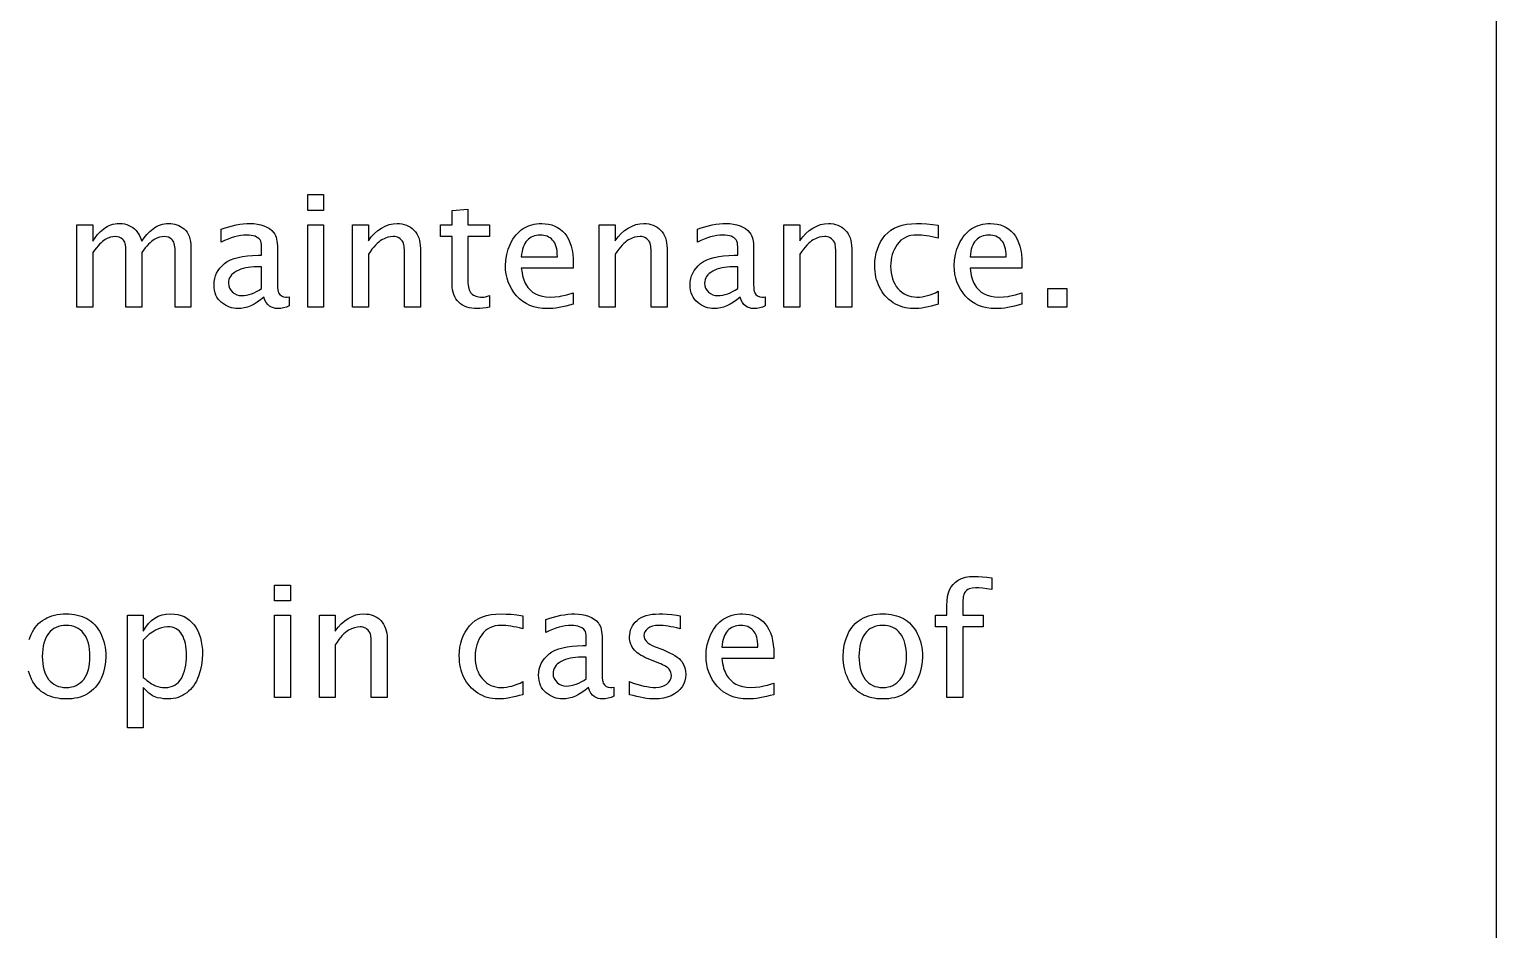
# Model space of a CAD drawing. Header units: inches. Extents: x 0 to 12, y -0.6 to 8.
# Drawn here: x 8.74 to 12, y 2 to 4 of the extents above; entities that cross this region are included whole.
import ezdxf

# ---------------------------------------------------------------- set-up
doc = ezdxf.new("R2010")
doc.units = ezdxf.units.IN
doc.header["$MEASUREMENT"] = 0

msp = doc.modelspace()

# ---------------------------------------------------------------- linework, layer by layer
at = {"color": 7, "linetype": 'Continuous'}
msp.add_line((12, 0.5), (12, 7.5), dxfattribs=at)
at = {"color": 7, "linetype": 'Continuous', "flags": 128}
for points in [[(9.359, 3.5975), (9.359, 3.6328), (9.359, 3.6328), (9.3942, 3.6328), (9.3942, 3.6328), (9.3942, 3.5975), (9.3942, 3.5975), (9.359, 3.5975)], [(9.7628, 3.3828), (9.7551, 3.3814), (9.7479, 3.3804), (9.7413, 3.3798), (9.7352, 3.3796), (9.7352, 3.3796), (9.729, 3.3798), (9.7231, 3.3805), (9.7174, 3.3816), (9.7122, 3.3831), (9.7073, 3.3851), (9.7027, 3.3875), (9.6985, 3.3904), (9.6945, 3.3937), (9.691, 3.3974), (9.688, 3.4014), (9.6853, 3.4059), (9.6832, 3.4107), (9.6816, 3.4159), (9.6804, 3.4215), (9.6797, 3.4274), (9.6795, 3.4337), (9.6795, 3.4337), (9.6795, 3.5398), (9.6795, 3.5398), (9.6538, 3.5398), (9.6538, 3.5398), (9.6538, 3.5655), (9.6538, 3.5655), (9.6795, 3.5655), (9.6795, 3.5655), (9.6795, 3.5975), (9.6795, 3.5975), (9.7147, 3.6007), (9.7147, 3.6007), (9.7147, 3.5655), (9.7147, 3.5655), (9.7628, 3.5655), (9.7628, 3.5655), (9.7628, 3.5398), (9.7628, 3.5398), (9.7147, 3.5398), (9.7147, 3.5398), (9.7147, 3.4404), (9.7147, 3.4404), (9.7148, 3.4359), (9.7152, 3.4317), (9.7158, 3.4278), (9.7166, 3.4243), (9.7177, 3.4211), (9.719, 3.4182), (9.7206, 3.4156), (9.7223, 3.4134), (9.7244, 3.4115), (9.7267, 3.4098), (9.7293, 3.4084), (9.7322, 3.4073), (9.7353, 3.4064), (9.7387, 3.4057), (9.7424, 3.4054), (9.7464, 3.4052), (9.7464, 3.4052), (9.75, 3.4054), (9.7539, 3.406), (9.7582, 3.407), (9.7628, 3.4084), (9.7628, 3.4084), (9.7628, 3.3828)], [(8.8462, 3.3828), (8.8462, 3.5655), (8.8462, 3.5655), (8.8814, 3.5655), (8.8814, 3.5655), (8.8814, 3.5293), (8.8814, 3.5293), (8.8865, 3.537), (8.8921, 3.5442), (8.8985, 3.5509), (8.9055, 3.557), (8.9093, 3.5597), (8.9132, 3.5621), (8.9174, 3.5641), (8.9217, 3.5658), (8.9262, 3.567), (8.9308, 3.5679), (8.9357, 3.5685), (8.9408, 3.5687), (8.9408, 3.5687), (8.9465, 3.5684), (8.9519, 3.5677), (8.9569, 3.5664), (8.9615, 3.5646), (8.9658, 3.5624), (8.97, 3.5597), (8.9738, 3.5567), (8.9775, 3.5532), (8.981, 3.5489), (8.9843, 3.5435), (8.9875, 3.5369), (8.9904, 3.5292), (8.9904, 3.5292), (8.9956, 3.5372), (9.0016, 3.5445), (9.0081, 3.5512), (9.0153, 3.5572), (9.0192, 3.5599), (9.0231, 3.5622), (9.0273, 3.5642), (9.0316, 3.5658), (9.0359, 3.5671), (9.0405, 3.568), (9.0451, 3.5685), (9.0499, 3.5687), (9.0499, 3.5687), (9.0546, 3.5685), (9.0592, 3.5679), (9.0637, 3.567), (9.068, 3.5657), (9.0722, 3.564), (9.0763, 3.5619), (9.0803, 3.5594), (9.0841, 3.5566), (9.0877, 3.5534), (9.0908, 3.5495), (9.0934, 3.5452), (9.0956, 3.5402), (9.0972, 3.5347), (9.0984, 3.5287), (9.0991, 3.5221), (9.0994, 3.515), (9.0994, 3.515), (9.0994, 3.3828), (9.0994, 3.3828), (9.0641, 3.3828), (9.0641, 3.3828), (9.0641, 3.509), (9.0641, 3.509), (9.064, 3.5133), (9.0637, 3.5172), (9.0631, 3.5208), (9.0623, 3.524), (9.0613, 3.5269), (9.0601, 3.5294), (9.0586, 3.5315), (9.0569, 3.5333), (9.0532, 3.5362), (9.0494, 3.5382), (9.0453, 3.5394), (9.041, 3.5398), (9.041, 3.5398), (9.0354, 3.5394), (9.0297, 3.5381), (9.0239, 3.536), (9.018, 3.533), (9.015, 3.5311), (9.0119, 3.5287), (9.0086, 3.5258), (9.0052, 3.5225), (9.0017, 3.5187), (8.998, 3.5144), (8.9943, 3.5097), (8.9904, 3.5045), (8.9904, 3.5045), (8.9904, 3.3828), (8.9904, 3.3828), (8.9551, 3.3828), (8.9551, 3.3828), (8.9551, 3.5088), (8.9551, 3.5088), (8.955, 3.5132), (8.9547, 3.5171), (8.9541, 3.5207), (8.9533, 3.524), (8.9523, 3.5269), (8.951, 3.5294), (8.9496, 3.5315), (8.9479, 3.5333), (8.9442, 3.5362), (8.9402, 3.5382), (8.936, 3.5394), (8.9315, 3.5398), (8.9315, 3.5398), (8.9259, 3.5394), (8.9203, 3.5382), (8.9147, 3.5361), (8.909, 3.5332), (8.906, 3.5313), (8.903, 3.5289), (8.8997, 3.526), (8.8964, 3.5227), (8.8929, 3.5188), (8.8892, 3.5145), (8.8854, 3.5097), (8.8814, 3.5044), (8.8814, 3.5044), (8.8814, 3.3828), (8.8814, 3.3828), (8.8462, 3.3828)], [(9.2616, 3.4052), (9.2542, 3.3993), (9.2468, 3.3941), (9.2395, 3.3897), (9.2322, 3.3861), (9.225, 3.3832), (9.2178, 3.3812), (9.2107, 3.38), (9.2038, 3.3796), (9.2038, 3.3796), (9.1989, 3.3798), (9.1942, 3.3804), (9.1895, 3.3815), (9.1849, 3.383), (9.1804, 3.3849), (9.176, 3.3872), (9.1717, 3.39), (9.1674, 3.3931), (9.1635, 3.3967), (9.1601, 3.4007), (9.1572, 3.405), (9.1548, 3.4097), (9.153, 3.4148), (9.1517, 3.4204), (9.1509, 3.4263), (9.1506, 3.4326), (9.1506, 3.4326), (9.151, 3.4395), (9.1521, 3.4462), (9.1539, 3.4525), (9.1565, 3.4586), (9.1598, 3.4643), (9.1638, 3.4697), (9.1685, 3.4748), (9.174, 3.4796), (9.1802, 3.484), (9.1874, 3.4877), (9.1955, 3.4909), (9.2043, 3.4935), (9.2141, 3.4956), (9.2248, 3.497), (9.2363, 3.4979), (9.2486, 3.4982), (9.2486, 3.4982), (9.2564, 3.4982), (9.2564, 3.4982), (9.2564, 3.5166), (9.2564, 3.5166), (9.2562, 3.5217), (9.2555, 3.526), (9.2544, 3.5296), (9.2529, 3.5324), (9.2509, 3.5348), (9.2483, 3.5369), (9.2453, 3.5387), (9.2418, 3.5403), (9.2378, 3.5415), (9.2334, 3.5424), (9.2285, 3.5429), (9.2231, 3.5431), (9.2231, 3.5431), (9.2166, 3.5428), (9.2099, 3.5421), (9.2031, 3.5408), (9.1961, 3.539), (9.189, 3.5368), (9.1817, 3.534), (9.1742, 3.5308), (9.1667, 3.527), (9.1667, 3.527), (9.1667, 3.5559), (9.1667, 3.5559), (9.1751, 3.5589), (9.1835, 3.5615), (9.1918, 3.5637), (9.1999, 3.5655), (9.2078, 3.5669), (9.2157, 3.5679), (9.2235, 3.5685), (9.2311, 3.5687), (9.2311, 3.5687), (9.2391, 3.5684), (9.2469, 3.5674), (9.2543, 3.5659), (9.2614, 3.5637), (9.2679, 3.5608), (9.2738, 3.5573), (9.2789, 3.553), (9.2834, 3.548), (9.2854, 3.5451), (9.287, 3.5418), (9.2885, 3.5381), (9.2896, 3.534), (9.2905, 3.5295), (9.2912, 3.5246), (9.2915, 3.5192), (9.2917, 3.5135), (9.2917, 3.5135), (9.2917, 3.4329), (9.2917, 3.4329), (9.2918, 3.4268), (9.2923, 3.4217), (9.293, 3.4177), (9.294, 3.4148), (9.2968, 3.4107), (9.3006, 3.4077), (9.3052, 3.4058), (9.3104, 3.4052), (9.3104, 3.4052), (9.3134, 3.4054), (9.3173, 3.4059), (9.3173, 3.4059), (9.3173, 3.3856), (9.3173, 3.3856), (9.3114, 3.383), (9.3052, 3.3811), (9.2987, 3.38), (9.2919, 3.3796), (9.2919, 3.3796), (9.2873, 3.3799), (9.2828, 3.381), (9.2783, 3.3827), (9.274, 3.3851), (9.27, 3.3884), (9.2666, 3.3929), (9.2638, 3.3985), (9.2616, 3.4052)], [(9.359, 3.3828), (9.359, 3.5655), (9.359, 3.5655), (9.3942, 3.5655), (9.3942, 3.5655), (9.3942, 3.3828), (9.3942, 3.3828), (9.359, 3.3828)], [(9.4583, 3.3828), (9.4583, 3.5655), (9.4583, 3.5655), (9.4936, 3.5655), (9.4936, 3.5655), (9.4936, 3.5302), (9.4936, 3.5302), (9.5001, 3.5389), (9.5072, 3.5465), (9.5147, 3.5531), (9.5227, 3.5586), (9.5311, 3.563), (9.5397, 3.5662), (9.5484, 3.568), (9.5572, 3.5687), (9.5572, 3.5687), (9.5629, 3.5684), (9.5682, 3.5678), (9.5733, 3.5666), (9.5781, 3.565), (9.5826, 3.563), (9.5869, 3.5604), (9.5909, 3.5575), (9.5946, 3.554), (9.598, 3.5502), (9.6009, 3.546), (9.6034, 3.5415), (9.6054, 3.5365), (9.607, 3.5313), (9.6081, 3.5257), (9.6088, 3.5197), (9.609, 3.5134), (9.609, 3.5134), (9.609, 3.3828), (9.609, 3.3828), (9.5737, 3.3828), (9.5737, 3.3828), (9.5737, 3.5024), (9.5737, 3.5024), (9.5737, 3.5069), (9.5735, 3.5111), (9.5733, 3.5148), (9.5729, 3.5181), (9.5725, 3.521), (9.5719, 3.5235), (9.5712, 3.5256), (9.5705, 3.5273), (9.5687, 3.5302), (9.5666, 3.5326), (9.5641, 3.5348), (9.5613, 3.5366), (9.5584, 3.538), (9.5553, 3.539), (9.5521, 3.5396), (9.5489, 3.5398), (9.5489, 3.5398), (9.5429, 3.5394), (9.5366, 3.538), (9.5301, 3.5356), (9.5233, 3.5323), (9.5199, 3.5302), (9.5164, 3.5275), (9.5128, 3.5243), (9.5091, 3.5206), (9.5053, 3.5163), (9.5015, 3.5115), (9.4976, 3.5061), (9.4936, 3.5002), (9.4936, 3.5002), (9.4936, 3.3828), (9.4936, 3.3828), (9.4583, 3.3828)], [(9.9487, 3.3892), (9.9404, 3.387), (9.9324, 3.385), (9.9247, 3.3833), (9.9174, 3.382), (9.9103, 3.3809), (9.9035, 3.3802), (9.897, 3.3797), (9.8908, 3.3796), (9.8908, 3.3796), (9.8803, 3.38), (9.8704, 3.3813), (9.861, 3.3836), (9.8522, 3.3867), (9.844, 3.3907), (9.8364, 3.3955), (9.8293, 3.4013), (9.8228, 3.4079), (9.817, 3.4152), (9.812, 3.4228), (9.8077, 3.4307), (9.8043, 3.4389), (9.8015, 3.4475), (9.7996, 3.4563), (9.7985, 3.4655), (9.7981, 3.475), (9.7981, 3.475), (9.7988, 3.4876), (9.8008, 3.4998), (9.8042, 3.5118), (9.8089, 3.5234), (9.8117, 3.529), (9.8148, 3.5342), (9.8181, 3.539), (9.8215, 3.5435), (9.8252, 3.5475), (9.829, 3.5512), (9.8331, 3.5546), (9.8374, 3.5575), (9.8419, 3.5601), (9.8466, 3.5624), (9.8515, 3.5643), (9.8565, 3.5659), (9.8618, 3.5671), (9.8672, 3.568), (9.8729, 3.5685), (9.8788, 3.5687), (9.8788, 3.5687), (9.8865, 3.5683), (9.8939, 3.5673), (9.9009, 3.5655), (9.9075, 3.5631), (9.9136, 3.5599), (9.9194, 3.5561), (9.9247, 3.5516), (9.9297, 3.5463), (9.9341, 3.5404), (9.938, 3.5337), (9.9413, 3.5264), (9.944, 3.5184), (9.9461, 3.5097), (9.9475, 3.5002), (9.9484, 3.4901), (9.9487, 3.4793), (9.9487, 3.4793), (9.9487, 3.4693), (9.9487, 3.4693), (9.8333, 3.4693), (9.8333, 3.4693), (9.8341, 3.4635), (9.835, 3.4581), (9.8361, 3.453), (9.8373, 3.4483), (9.8387, 3.4438), (9.8402, 3.4397), (9.8419, 3.436), (9.8438, 3.4326), (9.848, 3.4265), (9.8529, 3.4211), (9.8584, 3.4164), (9.8646, 3.4124), (9.8715, 3.4093), (9.8793, 3.407), (9.888, 3.4057), (9.8975, 3.4052), (9.8975, 3.4052), (9.9077, 3.4056), (9.9178, 3.4067), (9.9205, 3.4072), (9.9235, 3.4078), (9.9269, 3.4086), (9.9306, 3.4095), (9.9346, 3.4106), (9.939, 3.4119), (9.9437, 3.4133), (9.9487, 3.4148), (9.9487, 3.4148), (9.9487, 3.3892)], [(10.0064, 3.3828), (10.0064, 3.5655), (10.0064, 3.5655), (10.0417, 3.5655), (10.0417, 3.5655), (10.0417, 3.5302), (10.0417, 3.5302), (10.0482, 3.5389), (10.0552, 3.5465), (10.0628, 3.5531), (10.0708, 3.5586), (10.0792, 3.563), (10.0877, 3.5662), (10.0965, 3.568), (10.1053, 3.5687), (10.1053, 3.5687), (10.1109, 3.5684), (10.1163, 3.5678), (10.1213, 3.5666), (10.1262, 3.565), (10.1307, 3.563), (10.135, 3.5604), (10.139, 3.5575), (10.1427, 3.554), (10.146, 3.5502), (10.149, 3.546), (10.1514, 3.5415), (10.1534, 3.5365), (10.155, 3.5313), (10.1561, 3.5257), (10.1569, 3.5197), (10.1571, 3.5134), (10.1571, 3.5134), (10.1571, 3.3828), (10.1571, 3.3828), (10.1218, 3.3828), (10.1218, 3.3828), (10.1218, 3.5024), (10.1218, 3.5024), (10.1217, 3.5069), (10.1216, 3.5111), (10.1213, 3.5148), (10.121, 3.5181), (10.1205, 3.521), (10.1199, 3.5235), (10.1193, 3.5256), (10.1185, 3.5273), (10.1167, 3.5302), (10.1146, 3.5326), (10.1122, 3.5348), (10.1094, 3.5366), (10.1065, 3.538), (10.1034, 3.539), (10.1002, 3.5396), (10.097, 3.5398), (10.097, 3.5398), (10.0909, 3.5394), (10.0847, 3.538), (10.0782, 3.5356), (10.0714, 3.5323), (10.068, 3.5302), (10.0645, 3.5275), (10.0608, 3.5243), (10.0571, 3.5206), (10.0534, 3.5163), (10.0496, 3.5115), (10.0457, 3.5061), (10.0417, 3.5002), (10.0417, 3.5002), (10.0417, 3.3828), (10.0417, 3.3828), (10.0064, 3.3828)], [(10.3193, 3.4052), (10.3119, 3.3993), (10.3045, 3.3941), (10.2972, 3.3897), (10.2899, 3.3861), (10.2827, 3.3832), (10.2755, 3.3812), (10.2684, 3.38), (10.2615, 3.3796), (10.2615, 3.3796), (10.2566, 3.3798), (10.2519, 3.3804), (10.2472, 3.3815), (10.2426, 3.383), (10.2381, 3.3849), (10.2337, 3.3872), (10.2294, 3.39), (10.2251, 3.3931), (10.2212, 3.3967), (10.2177, 3.4007), (10.2149, 3.405), (10.2125, 3.4097), (10.2107, 3.4148), (10.2094, 3.4204), (10.2086, 3.4263), (10.2083, 3.4326), (10.2083, 3.4326), (10.2087, 3.4395), (10.2098, 3.4462), (10.2116, 3.4525), (10.2142, 3.4586), (10.2174, 3.4643), (10.2215, 3.4697), (10.2262, 3.4748), (10.2317, 3.4796), (10.2379, 3.484), (10.2451, 3.4877), (10.2532, 3.4909), (10.262, 3.4935), (10.2718, 3.4956), (10.2825, 3.497), (10.294, 3.4979), (10.3063, 3.4982), (10.3063, 3.4982), (10.3141, 3.4982), (10.3141, 3.4982), (10.3141, 3.5166), (10.3141, 3.5166), (10.3139, 3.5217), (10.3132, 3.526), (10.3121, 3.5296), (10.3105, 3.5324), (10.3085, 3.5348), (10.306, 3.5369), (10.303, 3.5387), (10.2995, 3.5403), (10.2955, 3.5415), (10.2911, 3.5424), (10.2862, 3.5429), (10.2808, 3.5431), (10.2808, 3.5431), (10.2743, 3.5428), (10.2676, 3.5421), (10.2608, 3.5408), (10.2538, 3.539), (10.2466, 3.5368), (10.2394, 3.534), (10.2319, 3.5308), (10.2244, 3.527), (10.2244, 3.527), (10.2244, 3.5559), (10.2244, 3.5559), (10.2328, 3.5589), (10.2412, 3.5615), (10.2494, 3.5637), (10.2576, 3.5655), (10.2655, 3.5669), (10.2734, 3.5679), (10.2811, 3.5685), (10.2888, 3.5687), (10.2888, 3.5687), (10.2968, 3.5684), (10.3046, 3.5674), (10.312, 3.5659), (10.3191, 3.5637), (10.3256, 3.5608), (10.3315, 3.5573), (10.3366, 3.553), (10.3411, 3.548), (10.343, 3.5451), (10.3447, 3.5418), (10.3462, 3.5381), (10.3473, 3.534), (10.3482, 3.5295), (10.3489, 3.5246), (10.3492, 3.5192), (10.3494, 3.5135), (10.3494, 3.5135), (10.3494, 3.4329), (10.3494, 3.4329), (10.3495, 3.4268), (10.35, 3.4217), (10.3507, 3.4177), (10.3517, 3.4148), (10.3545, 3.4107), (10.3583, 3.4077), (10.3629, 3.4058), (10.3681, 3.4052), (10.3681, 3.4052), (10.371, 3.4054), (10.375, 3.4059), (10.375, 3.4059), (10.375, 3.3856), (10.375, 3.3856), (10.3691, 3.383), (10.3629, 3.3811), (10.3564, 3.38), (10.3496, 3.3796), (10.3496, 3.3796), (10.345, 3.3799), (10.3404, 3.381), (10.336, 3.3827), (10.3317, 3.3851), (10.3277, 3.3884), (10.3243, 3.3929), (10.3215, 3.3985), (10.3193, 3.4052)], [(10.4167, 3.3828), (10.4167, 3.5655), (10.4167, 3.5655), (10.4519, 3.5655), (10.4519, 3.5655), (10.4519, 3.5302), (10.4519, 3.5302), (10.4584, 3.5389), (10.4655, 3.5465), (10.473, 3.5531), (10.4811, 3.5586), (10.4895, 3.563), (10.498, 3.5662), (10.5067, 3.568), (10.5155, 3.5687), (10.5155, 3.5687), (10.5212, 3.5684), (10.5265, 3.5678), (10.5316, 3.5666), (10.5364, 3.565), (10.541, 3.563), (10.5452, 3.5604), (10.5492, 3.5575), (10.5529, 3.554), (10.5563, 3.5502), (10.5592, 3.546), (10.5617, 3.5415), (10.5637, 3.5365), (10.5653, 3.5313), (10.5664, 3.5257), (10.5671, 3.5197), (10.5673, 3.5134), (10.5673, 3.5134), (10.5673, 3.3828), (10.5673, 3.3828), (10.5321, 3.3828), (10.5321, 3.3828), (10.5321, 3.5024), (10.5321, 3.5024), (10.532, 3.5069), (10.5319, 3.5111), (10.5316, 3.5148), (10.5312, 3.5181), (10.5308, 3.521), (10.5302, 3.5235), (10.5295, 3.5256), (10.5288, 3.5273), (10.527, 3.5302), (10.5249, 3.5326), (10.5224, 3.5348), (10.5197, 3.5366), (10.5167, 3.538), (10.5137, 3.539), (10.5105, 3.5396), (10.5072, 3.5398), (10.5072, 3.5398), (10.5012, 3.5394), (10.4949, 3.538), (10.4884, 3.5356), (10.4817, 3.5323), (10.4782, 3.5302), (10.4747, 3.5275), (10.4711, 3.5243), (10.4674, 3.5206), (10.4636, 3.5163), (10.4598, 3.5115), (10.4559, 3.5061), (10.4519, 3.5002), (10.4519, 3.5002), (10.4519, 3.3828), (10.4519, 3.3828), (10.4167, 3.3828)], [(10.7596, 3.3892), (10.7518, 3.387), (10.7441, 3.385), (10.7368, 3.3833), (10.7298, 3.382), (10.723, 3.3809), (10.7164, 3.3802), (10.7102, 3.3797), (10.7042, 3.3796), (10.7042, 3.3796), (10.6982, 3.3798), (10.6923, 3.3804), (10.6865, 3.3814), (10.6809, 3.3828), (10.6754, 3.3847), (10.67, 3.387), (10.6647, 3.3896), (10.6596, 3.3927), (10.6546, 3.3961), (10.65, 3.3997), (10.6457, 3.4036), (10.6417, 3.4078), (10.6381, 3.4122), (10.6347, 3.4169), (10.6317, 3.4219), (10.6289, 3.4271), (10.6265, 3.4325), (10.6244, 3.4381), (10.6226, 3.4438), (10.6212, 3.4498), (10.62, 3.4559), (10.6192, 3.4622), (10.6187, 3.4686), (10.6186, 3.4752), (10.6186, 3.4752), (10.6189, 3.485), (10.62, 3.4944), (10.6218, 3.5033), (10.6242, 3.5119), (10.6275, 3.52), (10.6313, 3.5278), (10.6359, 3.535), (10.6412, 3.542), (10.6473, 3.5482), (10.6541, 3.5537), (10.6617, 3.5582), (10.6701, 3.562), (10.6792, 3.5649), (10.6891, 3.567), (10.6998, 3.5683), (10.7112, 3.5687), (10.7112, 3.5687), (10.7225, 3.5684), (10.7342, 3.5677), (10.7466, 3.5664), (10.7596, 3.5647), (10.7596, 3.5647), (10.7596, 3.5358), (10.7596, 3.5358), (10.7525, 3.5375), (10.7457, 3.539), (10.7393, 3.5403), (10.7332, 3.5413), (10.7274, 3.5421), (10.722, 3.5426), (10.7169, 3.543), (10.7121, 3.5431), (10.7121, 3.5431), (10.7051, 3.5428), (10.6986, 3.5418), (10.6925, 3.5402), (10.6867, 3.5379), (10.6815, 3.535), (10.6767, 3.5314), (10.6724, 3.5273), (10.6685, 3.5224), (10.6651, 3.5172), (10.6621, 3.5117), (10.6596, 3.5059), (10.6575, 3.4999), (10.6559, 3.4937), (10.6547, 3.4872), (10.6541, 3.4805), (10.6538, 3.4735), (10.6538, 3.4735), (10.6541, 3.4661), (10.6548, 3.459), (10.6561, 3.4523), (10.6579, 3.4459), (10.6602, 3.4399), (10.663, 3.4343), (10.6662, 3.429), (10.67, 3.4241), (10.6742, 3.4197), (10.6787, 3.4159), (10.6835, 3.4126), (10.6886, 3.4099), (10.694, 3.4079), (10.6997, 3.4064), (10.7057, 3.4055), (10.712, 3.4052), (10.712, 3.4052), (10.7178, 3.4054), (10.7237, 3.406), (10.7296, 3.407), (10.7355, 3.4084), (10.7414, 3.4102), (10.7474, 3.4124), (10.7535, 3.415), (10.7596, 3.4181), (10.7596, 3.4181), (10.7596, 3.3892)], [(10.9455, 3.3892), (10.9372, 3.387), (10.9292, 3.385), (10.9215, 3.3833), (10.9142, 3.382), (10.9071, 3.3809), (10.9003, 3.3802), (10.8938, 3.3797), (10.8876, 3.3796), (10.8876, 3.3796), (10.8771, 3.38), (10.8672, 3.3813), (10.8578, 3.3836), (10.849, 3.3867), (10.8408, 3.3907), (10.8332, 3.3955), (10.8261, 3.4013), (10.8196, 3.4079), (10.8138, 3.4152), (10.8088, 3.4228), (10.8045, 3.4307), (10.8011, 3.4389), (10.7983, 3.4475), (10.7964, 3.4563), (10.7953, 3.4655), (10.7949, 3.475), (10.7949, 3.475), (10.7956, 3.4876), (10.7976, 3.4998), (10.801, 3.5118), (10.8057, 3.5234), (10.8085, 3.529), (10.8116, 3.5342), (10.8149, 3.539), (10.8183, 3.5435), (10.822, 3.5475), (10.8258, 3.5512), (10.8299, 3.5546), (10.8342, 3.5575), (10.8387, 3.5601), (10.8433, 3.5624), (10.8483, 3.5643), (10.8533, 3.5659), (10.8586, 3.5671), (10.864, 3.568), (10.8697, 3.5685), (10.8756, 3.5687), (10.8756, 3.5687), (10.8833, 3.5683), (10.8907, 3.5673), (10.8977, 3.5655), (10.9042, 3.5631), (10.9104, 3.5599), (10.9162, 3.5561), (10.9215, 3.5516), (10.9265, 3.5463), (10.9309, 3.5404), (10.9348, 3.5337), (10.9381, 3.5264), (10.9408, 3.5184), (10.9429, 3.5097), (10.9443, 3.5002), (10.9452, 3.4901), (10.9455, 3.4793), (10.9455, 3.4793), (10.9455, 3.4693), (10.9455, 3.4693), (10.8301, 3.4693), (10.8301, 3.4693), (10.8309, 3.4635), (10.8318, 3.4581), (10.8329, 3.453), (10.8341, 3.4483), (10.8355, 3.4438), (10.837, 3.4397), (10.8387, 3.436), (10.8406, 3.4326), (10.8448, 3.4265), (10.8497, 3.4211), (10.8552, 3.4164), (10.8614, 3.4124), (10.8683, 3.4093), (10.8761, 3.407), (10.8848, 3.4057), (10.8943, 3.4052), (10.8943, 3.4052), (10.9045, 3.4056), (10.9146, 3.4067), (10.9173, 3.4072), (10.9203, 3.4078), (10.9237, 3.4086), (10.9274, 3.4095), (10.9314, 3.4106), (10.9357, 3.4119), (10.9405, 3.4133), (10.9455, 3.4148), (10.9455, 3.4148), (10.9455, 3.3892)], [(9.8333, 3.495), (9.9135, 3.495), (9.9135, 3.495), (9.9133, 3.5012), (9.9128, 3.507), (9.912, 3.5123), (9.9108, 3.5172), (9.9093, 3.5215), (9.9075, 3.5255), (9.9053, 3.5289), (9.9028, 3.5319), (9.9001, 3.5345), (9.8972, 3.5368), (9.894, 3.5387), (9.8907, 3.5403), (9.8873, 3.5415), (9.8836, 3.5424), (9.8797, 3.5429), (9.8757, 3.5431), (9.8757, 3.5431), (9.871, 3.5429), (9.8667, 3.5423), (9.8626, 3.5414), (9.8588, 3.54), (9.8553, 3.5384), (9.852, 3.5363), (9.8489, 3.5339), (9.8461, 3.5311), (9.8436, 3.5279), (9.8413, 3.5243), (9.8393, 3.5204), (9.8376, 3.5161), (9.8361, 3.5114), (9.8349, 3.5063), (9.834, 3.5008), (9.8333, 3.495)], [(10.8301, 3.495), (10.9103, 3.495), (10.9103, 3.495), (10.9101, 3.5012), (10.9096, 3.507), (10.9088, 3.5123), (10.9076, 3.5172), (10.9061, 3.5215), (10.9043, 3.5255), (10.9021, 3.5289), (10.8996, 3.5319), (10.8969, 3.5345), (10.894, 3.5368), (10.8908, 3.5387), (10.8875, 3.5403), (10.8841, 3.5415), (10.8804, 3.5424), (10.8765, 3.5429), (10.8724, 3.5431), (10.8724, 3.5431), (10.8678, 3.5429), (10.8635, 3.5423), (10.8594, 3.5414), (10.8556, 3.54), (10.8521, 3.5384), (10.8488, 3.5363), (10.8457, 3.5339), (10.8429, 3.5311), (10.8404, 3.5279), (10.8381, 3.5243), (10.8361, 3.5204), (10.8344, 3.5161), (10.8329, 3.5114), (10.8317, 3.5063), (10.8308, 3.5008), (10.8301, 3.495)], [(9.2564, 3.4245), (9.2564, 3.4722), (9.2564, 3.4722), (9.2455, 3.4725), (9.2455, 3.4725), (9.239, 3.4724), (9.2327, 3.4719), (9.2267, 3.4711), (9.221, 3.4701), (9.2155, 3.4687), (9.2103, 3.467), (9.2054, 3.465), (9.2008, 3.4627), (9.1965, 3.4602), (9.1929, 3.4574), (9.1898, 3.4544), (9.1872, 3.4512), (9.1852, 3.4477), (9.1838, 3.444), (9.183, 3.4402), (9.1827, 3.4361), (9.1827, 3.4361), (9.1832, 3.4305), (9.1849, 3.4254), (9.1877, 3.4207), (9.1916, 3.4165), (9.1962, 3.4129), (9.2012, 3.4104), (9.2066, 3.4089), (9.2123, 3.4084), (9.2123, 3.4084), (9.2177, 3.4087), (9.2231, 3.4094), (9.2285, 3.4107), (9.234, 3.4124), (9.2395, 3.4147), (9.2451, 3.4175), (9.2508, 3.4207), (9.2564, 3.4245)], [(10.3141, 3.4245), (10.3141, 3.4722), (10.3141, 3.4722), (10.3032, 3.4725), (10.3032, 3.4725), (10.2967, 3.4724), (10.2904, 3.4719), (10.2844, 3.4711), (10.2787, 3.4701), (10.2732, 3.4687), (10.268, 3.467), (10.2631, 3.465), (10.2585, 3.4627), (10.2542, 3.4602), (10.2506, 3.4574), (10.2474, 3.4544), (10.2449, 3.4512), (10.2429, 3.4477), (10.2415, 3.444), (10.2407, 3.4402), (10.2404, 3.4361), (10.2404, 3.4361), (10.2409, 3.4305), (10.2426, 3.4254), (10.2454, 3.4207), (10.2492, 3.4165), (10.2539, 3.4129), (10.2589, 3.4104), (10.2643, 3.4089), (10.27, 3.4084), (10.27, 3.4084), (10.2754, 3.4087), (10.2808, 3.4094), (10.2862, 3.4107), (10.2917, 3.4124), (10.2972, 3.4147), (10.3028, 3.4175), (10.3084, 3.4207), (10.3141, 3.4245)], [(11.0032, 3.3828), (11.0032, 3.4245), (11.0032, 3.4245), (11.0449, 3.4245), (11.0449, 3.4245), (11.0449, 3.3828), (11.0449, 3.3828), (11.0032, 3.3828)], [(10.7788, 2.5156), (10.7788, 2.6726), (10.7788, 2.6726), (10.7532, 2.6726), (10.7532, 2.6726), (10.7532, 2.6983), (10.7532, 2.6983), (10.7788, 2.6983), (10.7788, 2.6983), (10.7788, 2.72), (10.7788, 2.72), (10.7792, 2.7306), (10.7803, 2.74), (10.7822, 2.7482), (10.7848, 2.7552), (10.7882, 2.7613), (10.7926, 2.7668), (10.7979, 2.7719), (10.8041, 2.7764), (10.8114, 2.7801), (10.8197, 2.7827), (10.829, 2.7843), (10.8394, 2.7848), (10.8394, 2.7848), (10.8483, 2.7846), (10.8577, 2.784), (10.8677, 2.783), (10.8782, 2.7816), (10.8782, 2.7816), (10.8782, 2.756), (10.8782, 2.756), (10.8676, 2.7574), (10.8581, 2.7584), (10.8497, 2.759), (10.8423, 2.7592), (10.8423, 2.7592), (10.835, 2.7586), (10.8282, 2.7568), (10.8252, 2.7554), (10.8225, 2.7535), (10.8201, 2.7511), (10.818, 2.7483), (10.8171, 2.7466), (10.8163, 2.7445), (10.8156, 2.7419), (10.8151, 2.739), (10.8147, 2.7356), (10.8144, 2.7318), (10.8142, 2.7277), (10.8141, 2.7231), (10.8141, 2.7231), (10.8141, 2.6983), (10.8141, 2.6983), (10.859, 2.6983), (10.859, 2.6983), (10.859, 2.6726), (10.859, 2.6726), (10.8141, 2.6726), (10.8141, 2.6726), (10.8141, 2.5156), (10.8141, 2.5156), (10.7788, 2.5156)], [(9.2853, 2.7303), (9.2853, 2.7656), (9.2853, 2.7656), (9.3205, 2.7656), (9.3205, 2.7656), (9.3205, 2.7303), (9.3205, 2.7303), (9.2853, 2.7303)], [(8.7398, 2.6444), (8.7443, 2.6559), (8.7471, 2.6614), (8.7502, 2.6665), (8.7535, 2.6713), (8.7571, 2.6758), (8.761, 2.6798), (8.7652, 2.6836), (8.7697, 2.6869), (8.7745, 2.69), (8.7796, 2.6927), (8.785, 2.695), (8.7905, 2.697), (8.7964, 2.6986), (8.8024, 2.6999), (8.8087, 2.7008), (8.8153, 2.7013), (8.8221, 2.7015), (8.8221, 2.7015), (8.8286, 2.7013), (8.8349, 2.7008), (8.8409, 2.7), (8.8468, 2.6989), (8.8524, 2.6974), (8.8578, 2.6956), (8.863, 2.6934), (8.868, 2.691), (8.8728, 2.6882), (8.8773, 2.685), (8.8816, 2.6814), (8.8856, 2.6774), (8.8893, 2.673), (8.8928, 2.6683), (8.896, 2.6632), (8.8989, 2.6577), (8.9016, 2.6519), (8.9039, 2.646), (8.9058, 2.6398), (8.9075, 2.6336), (8.9087, 2.6272), (8.9096, 2.6206), (8.9101, 2.6139), (8.9103, 2.607), (8.9103, 2.607), (8.9096, 2.594), (8.9076, 2.5814), (8.9043, 2.5693), (8.8997, 2.5578), (8.8969, 2.5523), (8.8939, 2.5472), (8.8905, 2.5424), (8.8869, 2.538), (8.883, 2.5339), (8.8788, 2.5302), (8.8742, 2.5268), (8.8695, 2.5238), (8.8644, 2.5212), (8.8592, 2.5188), (8.8536, 2.5168), (8.8479, 2.5152), (8.8418, 2.514), (8.8355, 2.5131), (8.8289, 2.5126), (8.8221, 2.5124)], [(8.822, 2.538), (8.8281, 2.5383), (8.8339, 2.5391), (8.8393, 2.5405), (8.8444, 2.5425), (8.8491, 2.545), (8.8534, 2.5481), (8.8574, 2.5518), (8.8611, 2.556), (8.8643, 2.5607), (8.8672, 2.5659), (8.8695, 2.5716), (8.8715, 2.5777), (8.873, 2.5844), (8.8741, 2.5915), (8.8748, 2.599), (8.875, 2.607), (8.875, 2.607), (8.8748, 2.6151), (8.8741, 2.6227), (8.873, 2.6297), (8.8715, 2.6364), (8.8695, 2.6425), (8.8671, 2.6482), (8.8643, 2.6533), (8.861, 2.658), (8.8574, 2.6622), (8.8534, 2.6658), (8.849, 2.6689), (8.8443, 2.6714), (8.8392, 2.6733), (8.8338, 2.6748), (8.8281, 2.6756), (8.822, 2.6759), (8.822, 2.6759), (8.816, 2.6756), (8.8102, 2.6748), (8.8048, 2.6733), (8.7998, 2.6714), (8.7951, 2.6689), (8.7908, 2.6658), (8.7868, 2.6622), (8.7831, 2.658), (8.7798, 2.6533), (8.777, 2.6482), (8.7746, 2.6425), (8.7727, 2.6364), (8.7712, 2.6297), (8.7701, 2.6227), (8.7694, 2.6151), (8.7692, 2.607), (8.7692, 2.607), (8.7694, 2.599), (8.7701, 2.5915), (8.7712, 2.5844), (8.7727, 2.5777), (8.7746, 2.5716), (8.777, 2.5659), (8.7798, 2.5607), (8.7831, 2.556), (8.7868, 2.5518), (8.7908, 2.5481), (8.7951, 2.545), (8.7998, 2.5425), (8.8048, 2.5405), (8.8102, 2.5391), (8.816, 2.5383), (8.822, 2.538)], [(8.9583, 2.4483), (8.9583, 2.6983), (8.9583, 2.6983), (8.9936, 2.6983), (8.9936, 2.6983), (8.9936, 2.6634), (8.9936, 2.6634), (8.999, 2.6723), (9.0051, 2.6801), (9.0117, 2.6866), (9.019, 2.692), (9.0269, 2.6961), (9.0355, 2.6991), (9.0446, 2.7009), (9.0544, 2.7015), (9.0544, 2.7015), (9.0626, 2.7011), (9.0703, 2.6999), (9.0776, 2.698), (9.0843, 2.6953), (9.0906, 2.6918), (9.0964, 2.6876), (9.1017, 2.6826), (9.1066, 2.6768), (9.1109, 2.6704), (9.1146, 2.6635), (9.1178, 2.6562), (9.1204, 2.6484), (9.1224, 2.6401), (9.1238, 2.6314), (9.1247, 2.6222), (9.125, 2.6125), (9.125, 2.6125), (9.1244, 2.5998), (9.1228, 2.5873), (9.1202, 2.5752), (9.1164, 2.5634), (9.1142, 2.5577), (9.1116, 2.5523), (9.1087, 2.5472), (9.1056, 2.5424), (9.1021, 2.5379), (9.0983, 2.5337), (9.0943, 2.5298), (9.0899, 2.5262), (9.0853, 2.523), (9.0806, 2.5202), (9.0757, 2.5178), (9.0707, 2.5158), (9.0655, 2.5143), (9.0602, 2.5132), (9.0547, 2.5126), (9.0491, 2.5124), (9.0491, 2.5124), (9.0442, 2.5125), (9.0386, 2.5131), (9.0323, 2.5139), (9.0252, 2.5151), (9.0214, 2.5161), (9.0177, 2.5176), (9.0138, 2.5197), (9.0099, 2.5223), (9.0059, 2.5254), (9.0019, 2.5291), (8.9977, 2.5333), (8.9936, 2.538), (8.9936, 2.538), (8.9936, 2.4483), (8.9936, 2.4483), (8.9583, 2.4483)], [(9.2853, 2.5156), (9.2853, 2.6983), (9.2853, 2.6983), (9.3205, 2.6983), (9.3205, 2.6983), (9.3205, 2.5156), (9.3205, 2.5156), (9.2853, 2.5156)], [(9.3846, 2.5156), (9.3846, 2.6983), (9.3846, 2.6983), (9.4199, 2.6983), (9.4199, 2.6983), (9.4199, 2.663), (9.4199, 2.663), (9.4264, 2.6717), (9.4334, 2.6793), (9.441, 2.6859), (9.449, 2.6914), (9.4574, 2.6958), (9.4659, 2.699), (9.4747, 2.7008), (9.4835, 2.7015), (9.4835, 2.7015), (9.4891, 2.7012), (9.4945, 2.7006), (9.4995, 2.6994), (9.5044, 2.6978), (9.5089, 2.6958), (9.5132, 2.6932), (9.5172, 2.6903), (9.5209, 2.6868), (9.5242, 2.683), (9.5272, 2.6788), (9.5296, 2.6743), (9.5317, 2.6693), (9.5333, 2.6641), (9.5344, 2.6585), (9.5351, 2.6525), (9.5353, 2.6462), (9.5353, 2.6462), (9.5353, 2.5156), (9.5353, 2.5156), (9.5, 2.5156), (9.5, 2.5156), (9.5, 2.6352), (9.5, 2.6352), (9.4999, 2.6397), (9.4998, 2.6439), (9.4995, 2.6476), (9.4992, 2.6509), (9.4987, 2.6538), (9.4981, 2.6563), (9.4975, 2.6584), (9.4967, 2.6601), (9.4949, 2.663), (9.4928, 2.6654), (9.4904, 2.6676), (9.4876, 2.6694), (9.4847, 2.6708), (9.4816, 2.6718), (9.4784, 2.6724), (9.4752, 2.6726), (9.4752, 2.6726), (9.4692, 2.6722), (9.4629, 2.6708), (9.4564, 2.6684), (9.4496, 2.6651), (9.4462, 2.663), (9.4427, 2.6603), (9.4391, 2.6571), (9.4353, 2.6534), (9.4316, 2.6491), (9.4278, 2.6443), (9.4239, 2.6389), (9.4199, 2.633), (9.4199, 2.633), (9.4199, 2.5156), (9.4199, 2.5156), (9.3846, 2.5156)], [(9.8365, 2.522), (9.8287, 2.5198), (9.8211, 2.5178), (9.8137, 2.5161), (9.8067, 2.5148), (9.7999, 2.5137), (9.7934, 2.513), (9.7871, 2.5125), (9.7811, 2.5124), (9.7811, 2.5124), (9.7751, 2.5126), (9.7692, 2.5132), (9.7635, 2.5142), (9.7578, 2.5156), (9.7523, 2.5175), (9.7469, 2.5198), (9.7416, 2.5224), (9.7365, 2.5255), (9.7316, 2.5289), (9.727, 2.5325), (9.7227, 2.5364), (9.7186, 2.5406), (9.715, 2.545), (9.7116, 2.5497), (9.7086, 2.5547), (9.7058, 2.5599), (9.7034, 2.5653), (9.7013, 2.5709), (9.6995, 2.5766), (9.6981, 2.5826), (9.697, 2.5887), (9.6962, 2.595), (9.6957, 2.6014), (9.6955, 2.608), (9.6955, 2.608), (9.6959, 2.6178), (9.6969, 2.6272), (9.6987, 2.6361), (9.7012, 2.6447), (9.7044, 2.6528), (9.7082, 2.6606), (9.7128, 2.6678), (9.7181, 2.6748), (9.7242, 2.681), (9.731, 2.6865), (9.7386, 2.691), (9.747, 2.6948), (9.7561, 2.6977), (9.766, 2.6998), (9.7767, 2.7011), (9.7882, 2.7015), (9.7882, 2.7015), (9.7994, 2.7012), (9.8111, 2.7005), (9.8236, 2.6992), (9.8365, 2.6975), (9.8365, 2.6975), (9.8365, 2.6686), (9.8365, 2.6686), (9.8294, 2.6703), (9.8227, 2.6718), (9.8162, 2.673), (9.8101, 2.6741), (9.8043, 2.6749), (9.7989, 2.6754), (9.7938, 2.6758), (9.7891, 2.6759), (9.7891, 2.6759), (9.7821, 2.6756), (9.7755, 2.6746), (9.7694, 2.6729), (9.7637, 2.6707), (9.7585, 2.6678), (9.7537, 2.6642), (9.7493, 2.6601), (9.7454, 2.6552), (9.742, 2.65), (9.739, 2.6445), (9.7365, 2.6387), (9.7344, 2.6327), (9.7328, 2.6265), (9.7317, 2.62), (9.731, 2.6133), (9.7308, 2.6063), (9.7308, 2.6063), (9.731, 2.5989), (9.7318, 2.5918), (9.733, 2.5851), (9.7348, 2.5787), (9.7371, 2.5727), (9.7399, 2.5671), (9.7431, 2.5618), (9.7469, 2.5569), (9.7512, 2.5525), (9.7557, 2.5486), (9.7604, 2.5454), (9.7655, 2.5427), (9.7709, 2.5407), (9.7766, 2.5392), (9.7827, 2.5383), (9.789, 2.538), (9.789, 2.538), (9.7948, 2.5382), (9.8006, 2.5388), (9.8065, 2.5398), (9.8124, 2.5412), (9.8184, 2.543), (9.8244, 2.5452), (9.8304, 2.5478), (9.8365, 2.5509), (9.8365, 2.5509), (9.8365, 2.522)], [(9.9828, 2.538), (9.9754, 2.5321), (9.9679, 2.5269), (9.9606, 2.5225), (9.9533, 2.5189), (9.9461, 2.516), (9.939, 2.514), (9.9319, 2.5128), (9.9249, 2.5124), (9.9249, 2.5124), (9.9201, 2.5126), (9.9153, 2.5132), (9.9107, 2.5143), (9.9061, 2.5158), (9.9016, 2.5176), (9.8971, 2.52), (9.8928, 2.5228), (9.8886, 2.5259), (9.8846, 2.5295), (9.8812, 2.5335), (9.8784, 2.5378), (9.876, 2.5425), (9.8741, 2.5476), (9.8728, 2.5532), (9.872, 2.5591), (9.8718, 2.5654), (9.8718, 2.5654), (9.8721, 2.5723), (9.8732, 2.579), (9.8751, 2.5853), (9.8777, 2.5914), (9.8809, 2.5971), (9.8849, 2.6025), (9.8897, 2.6076), (9.8951, 2.6124), (9.9014, 2.6168), (9.9086, 2.6205), (9.9166, 2.6237), (9.9255, 2.6263), (9.9352, 2.6284), (9.9459, 2.6298), (9.9574, 2.6307), (9.9698, 2.631), (9.9698, 2.631), (9.9776, 2.631), (9.9776, 2.631), (9.9776, 2.6494), (9.9776, 2.6494), (9.9774, 2.6545), (9.9767, 2.6588), (9.9756, 2.6624), (9.974, 2.6652), (9.972, 2.6676), (9.9695, 2.6697), (9.9664, 2.6715), (9.9629, 2.673), (9.9589, 2.6743), (9.9545, 2.6752), (9.9496, 2.6757), (9.9443, 2.6759), (9.9443, 2.6759), (9.9378, 2.6756), (9.931, 2.6749), (9.9242, 2.6736), (9.9172, 2.6718), (9.9101, 2.6696), (9.9028, 2.6668), (9.8954, 2.6636), (9.8878, 2.6598), (9.8878, 2.6598), (9.8878, 2.6887), (9.8878, 2.6887), (9.8963, 2.6917), (9.9046, 2.6943), (9.9129, 2.6965), (9.921, 2.6983), (9.929, 2.6997), (9.9368, 2.7007), (9.9446, 2.7013), (9.9522, 2.7015), (9.9522, 2.7015), (9.9603, 2.7012), (9.968, 2.7002), (9.9755, 2.6987), (9.9825, 2.6965), (9.9891, 2.6936), (9.9949, 2.6901), (10.0001, 2.6858), (10.0046, 2.6808), (10.0065, 2.6779), (10.0082, 2.6746), (10.0096, 2.6709), (10.0108, 2.6668), (10.0117, 2.6623), (10.0123, 2.6574), (10.0127, 2.652), (10.0128, 2.6463), (10.0128, 2.6463), (10.0128, 2.5657), (10.0128, 2.5657), (10.013, 2.5596), (10.0134, 2.5545), (10.0141, 2.5505), (10.0152, 2.5476), (10.018, 2.5435), (10.0217, 2.5405), (10.0263, 2.5386), (10.0316, 2.538), (10.0316, 2.538), (10.0345, 2.5382), (10.0385, 2.5387), (10.0385, 2.5387), (10.0385, 2.5184), (10.0385, 2.5184), (10.0326, 2.5158), (10.0263, 2.5139), (10.0198, 2.5128), (10.013, 2.5124), (10.013, 2.5124), (10.0084, 2.5127), (10.0039, 2.5138), (9.9995, 2.5155), (9.9951, 2.5179), (9.9911, 2.5212), (9.9878, 2.5257), (9.985, 2.5313), (9.9828, 2.538)], [(10.0737, 2.522), (10.0737, 2.5509), (10.0737, 2.5509), (10.082, 2.5478), (10.09, 2.5452), (10.0978, 2.543), (10.1052, 2.5412), (10.1124, 2.5398), (10.1193, 2.5388), (10.126, 2.5382), (10.1323, 2.538), (10.1323, 2.538), (10.1393, 2.5385), (10.1458, 2.5399), (10.1516, 2.5423), (10.1568, 2.5456), (10.1611, 2.5496), (10.1642, 2.5541), (10.1661, 2.5591), (10.1667, 2.5645), (10.1667, 2.5645), (10.1664, 2.568), (10.1654, 2.5715), (10.1639, 2.5749), (10.1617, 2.5783), (10.1617, 2.5783), (10.1603, 2.58), (10.1585, 2.5817), (10.1562, 2.5834), (10.1536, 2.5851), (10.1505, 2.5868), (10.1471, 2.5885), (10.1432, 2.5902), (10.139, 2.5919), (10.139, 2.5919), (10.1187, 2.6), (10.1187, 2.6), (10.113, 2.6023), (10.1078, 2.6047), (10.1029, 2.6072), (10.0984, 2.6098), (10.0944, 2.6125), (10.0906, 2.6153), (10.0874, 2.6182), (10.0845, 2.6212), (10.0845, 2.6212), (10.082, 2.6243), (10.0798, 2.6275), (10.0779, 2.6309), (10.0764, 2.6345), (10.0752, 2.6383), (10.0744, 2.6422), (10.0739, 2.6464), (10.0737, 2.6507), (10.0737, 2.6507), (10.074, 2.656), (10.0748, 2.6611), (10.0761, 2.666), (10.0779, 2.6706), (10.0802, 2.6751), (10.083, 2.6793), (10.0864, 2.6832), (10.0903, 2.687), (10.0947, 2.6904), (10.0996, 2.6933), (10.105, 2.6958), (10.1109, 2.6979), (10.1173, 2.6994), (10.1241, 2.7006), (10.1316, 2.7012), (10.1394, 2.7015), (10.1394, 2.7015), (10.1478, 2.7013), (10.1572, 2.7007), (10.1675, 2.6998), (10.1787, 2.6984), (10.1787, 2.6984), (10.1859, 2.6975), (10.1859, 2.6975), (10.1859, 2.6686), (10.1859, 2.6686), (10.1788, 2.6703), (10.172, 2.6718), (10.1656, 2.673), (10.1596, 2.6741), (10.154, 2.6749), (10.1487, 2.6754), (10.1438, 2.6758), (10.1393, 2.6759), (10.1393, 2.6759), (10.1314, 2.6755), (10.1245, 2.6742), (10.1188, 2.672), (10.1141, 2.6691), (10.1104, 2.6656), (10.1079, 2.6618), (10.1063, 2.6576), (10.1058, 2.6532), (10.1058, 2.6532), (10.1061, 2.6497), (10.1072, 2.6463), (10.1089, 2.6432), (10.1113, 2.6402), (10.1113, 2.6402), (10.1146, 2.6372), (10.1189, 2.6343), (10.1243, 2.6314), (10.1308, 2.6285), (10.1308, 2.6285), (10.1474, 2.622), (10.1474, 2.622), (10.1553, 2.6187), (10.1625, 2.6153), (10.1689, 2.612), (10.1746, 2.6087), (10.1795, 2.6054), (10.1836, 2.6021), (10.187, 2.5988), (10.1897, 2.5955), (10.1897, 2.5955), (10.1936, 2.5888), (10.1965, 2.5818), (10.1982, 2.5744), (10.1987, 2.5668), (10.1987, 2.5668), (10.1982, 2.5596), (10.1967, 2.5526), (10.1941, 2.5458), (10.1904, 2.5393), (10.1857, 2.5334), (10.1801, 2.5281), (10.1735, 2.5235), (10.1659, 2.5196), (10.1576, 2.5164), (10.1488, 2.5142), (10.1396, 2.5128), (10.1299, 2.5124), (10.1299, 2.5124), (10.1239, 2.5125), (10.1177, 2.513), (10.1111, 2.5137), (10.1043, 2.5148), (10.0971, 2.5161), (10.0896, 2.5178), (10.0818, 2.5198), (10.0737, 2.522)], [(10.3942, 2.522), (10.3859, 2.5198), (10.378, 2.5178), (10.3702, 2.5161), (10.3629, 2.5148), (10.3558, 2.5137), (10.349, 2.513), (10.3425, 2.5125), (10.3363, 2.5124), (10.3363, 2.5124), (10.3258, 2.5128), (10.3159, 2.5141), (10.3065, 2.5164), (10.2977, 2.5195), (10.2895, 2.5235), (10.2819, 2.5283), (10.2748, 2.5341), (10.2683, 2.5407), (10.2625, 2.548), (10.2575, 2.5556), (10.2533, 2.5635), (10.2498, 2.5717), (10.247, 2.5803), (10.2451, 2.5891), (10.244, 2.5983), (10.2436, 2.6078), (10.2436, 2.6078), (10.2443, 2.6204), (10.2463, 2.6326), (10.2497, 2.6446), (10.2545, 2.6562), (10.2573, 2.6618), (10.2603, 2.667), (10.2636, 2.6718), (10.267, 2.6763), (10.2707, 2.6803), (10.2745, 2.684), (10.2786, 2.6874), (10.2829, 2.6903), (10.2874, 2.6929), (10.2921, 2.6952), (10.297, 2.6971), (10.302, 2.6987), (10.3073, 2.6999), (10.3128, 2.7008), (10.3184, 2.7013), (10.3243, 2.7015), (10.3243, 2.7015), (10.332, 2.7011), (10.3394, 2.7001), (10.3464, 2.6983), (10.353, 2.6959), (10.3591, 2.6927), (10.3649, 2.6889), (10.3702, 2.6844), (10.3752, 2.6791), (10.3797, 2.6731), (10.3835, 2.6665), (10.3868, 2.6592), (10.3895, 2.6512), (10.3916, 2.6424), (10.393, 2.633), (10.3939, 2.6229), (10.3942, 2.6121), (10.3942, 2.6121), (10.3942, 2.6021), (10.3942, 2.6021), (10.2788, 2.6021), (10.2788, 2.6021), (10.2796, 2.5963), (10.2805, 2.5909), (10.2816, 2.5858), (10.2828, 2.5811), (10.2842, 2.5766), (10.2858, 2.5725), (10.2875, 2.5688), (10.2893, 2.5654), (10.2935, 2.5593), (10.2984, 2.5539), (10.3039, 2.5492), (10.3101, 2.5452), (10.317, 2.5421), (10.3248, 2.5398), (10.3335, 2.5385), (10.343, 2.538), (10.343, 2.538), (10.3532, 2.5384), (10.3633, 2.5395), (10.366, 2.54), (10.369, 2.5406), (10.3724, 2.5414), (10.3761, 2.5423), (10.3801, 2.5434), (10.3845, 2.5447), (10.3892, 2.5461), (10.3942, 2.5476), (10.3942, 2.5476), (10.3942, 2.522)], [(10.2788, 2.6278), (10.359, 2.6278), (10.359, 2.6278), (10.3588, 2.634), (10.3583, 2.6398), (10.3575, 2.6451), (10.3563, 2.65), (10.3548, 2.6543), (10.353, 2.6583), (10.3509, 2.6617), (10.3484, 2.6647), (10.3456, 2.6673), (10.3427, 2.6696), (10.3395, 2.6715), (10.3362, 2.6731), (10.3328, 2.6743), (10.3291, 2.6752), (10.3252, 2.6757), (10.3212, 2.6759), (10.3212, 2.6759), (10.3166, 2.6757), (10.3122, 2.6751), (10.3081, 2.6742), (10.3043, 2.6728), (10.3008, 2.6712), (10.2975, 2.6691), (10.2944, 2.6667), (10.2916, 2.6639), (10.2891, 2.6607), (10.2869, 2.6571), (10.2849, 2.6532), (10.2831, 2.6489), (10.2817, 2.6442), (10.2804, 2.6391), (10.2795, 2.6336), (10.2788, 2.6278)], [(10.6362, 2.5124), (10.6297, 2.5125), (10.6234, 2.513), (10.6174, 2.5139), (10.6116, 2.515), (10.6059, 2.5165), (10.6005, 2.5184), (10.5953, 2.5205), (10.5903, 2.523), (10.5856, 2.5258), (10.5811, 2.529), (10.5769, 2.5326), (10.5729, 2.5366), (10.5692, 2.541), (10.5657, 2.5457), (10.5624, 2.5508), (10.5594, 2.5563), (10.5568, 2.5621), (10.5545, 2.568), (10.5525, 2.5741), (10.5509, 2.5804), (10.5497, 2.5868), (10.5488, 2.5934), (10.5483, 2.6001), (10.5481, 2.607), (10.5481, 2.607), (10.5487, 2.62), (10.5507, 2.6324), (10.5539, 2.6444), (10.5584, 2.6559), (10.5612, 2.6614), (10.5643, 2.6665), (10.5676, 2.6713), (10.5712, 2.6758), (10.5751, 2.6798), (10.5793, 2.6836), (10.5838, 2.6869), (10.5886, 2.69), (10.5937, 2.6927), (10.5991, 2.695), (10.6046, 2.697), (10.6105, 2.6986), (10.6165, 2.6999), (10.6228, 2.7008), (10.6294, 2.7013), (10.6362, 2.7015), (10.6362, 2.7015), (10.6427, 2.7013), (10.649, 2.7008), (10.655, 2.7), (10.6609, 2.6989), (10.6665, 2.6974), (10.6719, 2.6956), (10.6771, 2.6934), (10.6821, 2.691), (10.6869, 2.6882), (10.6914, 2.685), (10.6957, 2.6814), (10.6997, 2.6774), (10.7034, 2.673), (10.7069, 2.6683), (10.7101, 2.6632), (10.713, 2.6577), (10.7157, 2.6519), (10.718, 2.646), (10.72, 2.6398), (10.7216, 2.6336), (10.7228, 2.6272), (10.7237, 2.6206), (10.7242, 2.6139), (10.7244, 2.607), (10.7244, 2.607), (10.7237, 2.594), (10.7217, 2.5814), (10.7184, 2.5693), (10.7138, 2.5578), (10.711, 2.5523), (10.708, 2.5472), (10.7046, 2.5424), (10.701, 2.538), (10.6971, 2.5339), (10.6929, 2.5302), (10.6884, 2.5268), (10.6836, 2.5238), (10.6785, 2.5212), (10.6733, 2.5188), (10.6677, 2.5168), (10.662, 2.5152), (10.6559, 2.514), (10.6496, 2.5131), (10.643, 2.5126), (10.6362, 2.5124)], [(10.6361, 2.538), (10.6422, 2.5383), (10.648, 2.5391), (10.6534, 2.5405), (10.6585, 2.5425), (10.6632, 2.545), (10.6675, 2.5481), (10.6715, 2.5518), (10.6752, 2.556), (10.6784, 2.5607), (10.6813, 2.5659), (10.6836, 2.5716), (10.6856, 2.5777), (10.6871, 2.5844), (10.6883, 2.5915), (10.6889, 2.599), (10.6891, 2.607), (10.6891, 2.607), (10.6889, 2.6151), (10.6883, 2.6227), (10.6871, 2.6297), (10.6856, 2.6364), (10.6836, 2.6425), (10.6812, 2.6482), (10.6784, 2.6533), (10.6751, 2.658), (10.6715, 2.6622), (10.6675, 2.6658), (10.6631, 2.6689), (10.6584, 2.6714), (10.6533, 2.6733), (10.6479, 2.6748), (10.6422, 2.6756), (10.6361, 2.6759), (10.6361, 2.6759), (10.6301, 2.6756), (10.6243, 2.6748), (10.6189, 2.6733), (10.6139, 2.6714), (10.6092, 2.6689), (10.6049, 2.6658), (10.6009, 2.6622), (10.5972, 2.658), (10.594, 2.6533), (10.5911, 2.6482), (10.5887, 2.6425), (10.5868, 2.6364), (10.5853, 2.6297), (10.5842, 2.6227), (10.5835, 2.6151), (10.5833, 2.607), (10.5833, 2.607), (10.5835, 2.599), (10.5842, 2.5915), (10.5853, 2.5844), (10.5868, 2.5777), (10.5887, 2.5716), (10.5911, 2.5659), (10.594, 2.5607), (10.5972, 2.556), (10.6009, 2.5518), (10.6049, 2.5481), (10.6092, 2.545), (10.6139, 2.5425), (10.6189, 2.5405), (10.6243, 2.5391), (10.6301, 2.5383), (10.6361, 2.538)], [(8.9936, 2.5605), (8.9977, 2.557), (9.0016, 2.5538), (9.0053, 2.5509), (9.0088, 2.5484), (9.0121, 2.5462), (9.0151, 2.5444), (9.0179, 2.5429), (9.0205, 2.5418), (9.0256, 2.5402), (9.031, 2.539), (9.0365, 2.5383), (9.0422, 2.538), (9.0422, 2.538), (9.048, 2.5383), (9.0535, 2.5393), (9.0586, 2.5409), (9.0633, 2.5431), (9.0676, 2.5459), (9.0715, 2.5494), (9.075, 2.5535), (9.0781, 2.5582), (9.0808, 2.5634), (9.0832, 2.5689), (9.0852, 2.5748), (9.0868, 2.5811), (9.0881, 2.5877), (9.089, 2.5946), (9.0895, 2.6019), (9.0897, 2.6095), (9.0897, 2.6095), (9.0896, 2.6166), (9.0891, 2.6233), (9.0883, 2.6297), (9.0872, 2.6356), (9.0857, 2.6412), (9.0839, 2.6464), (9.0818, 2.6512), (9.0794, 2.6556), (9.0767, 2.6596), (9.0736, 2.6631), (9.0701, 2.666), (9.0663, 2.6684), (9.0621, 2.6702), (9.0576, 2.6716), (9.0527, 2.6724), (9.0475, 2.6726), (9.0475, 2.6726), (9.0407, 2.6722), (9.0339, 2.6708), (9.027, 2.6685), (9.0203, 2.6653), (9.0136, 2.6612), (9.0069, 2.6561), (9.0002, 2.6501), (8.9936, 2.6431), (8.9936, 2.6431), (8.9936, 2.5605)], [(9.9776, 2.5573), (9.9776, 2.605), (9.9776, 2.605), (9.9667, 2.6053), (9.9667, 2.6053), (9.9601, 2.6052), (9.9539, 2.6047), (9.9479, 2.6039), (9.9422, 2.6029), (9.9367, 2.6015), (9.9315, 2.5998), (9.9266, 2.5978), (9.9219, 2.5955), (9.9177, 2.593), (9.914, 2.5902), (9.9109, 2.5872), (9.9084, 2.584), (9.9064, 2.5805), (9.905, 2.5768), (9.9041, 2.573), (9.9038, 2.5689), (9.9038, 2.5689), (9.9044, 2.5633), (9.906, 2.5582), (9.9089, 2.5535), (9.9127, 2.5493), (9.9173, 2.5457), (9.9223, 2.5432), (9.9277, 2.5417), (9.9335, 2.5412), (9.9335, 2.5412), (9.9389, 2.5415), (9.9443, 2.5422), (9.9497, 2.5435), (9.9552, 2.5452), (9.9607, 2.5475), (9.9663, 2.5503), (9.9719, 2.5535), (9.9776, 2.5573)], [(8.8221, 2.5124), (8.8156, 2.5125), (8.8093, 2.513), (8.8033, 2.5139), (8.7975, 2.515), (8.7918, 2.5165), (8.7864, 2.5184), (8.7812, 2.5205), (8.7762, 2.523), (8.7715, 2.5258), (8.767, 2.529), (8.7628, 2.5326), (8.7588, 2.5366), (8.7551, 2.541), (8.7516, 2.5457), (8.7483, 2.5508), (8.7453, 2.5563), (8.7427, 2.5621), (8.7404, 2.568), (8.7384, 2.5741)]]:
    msp.add_lwpolyline(points, dxfattribs=at)

doc.saveas('drawing.dxf')
